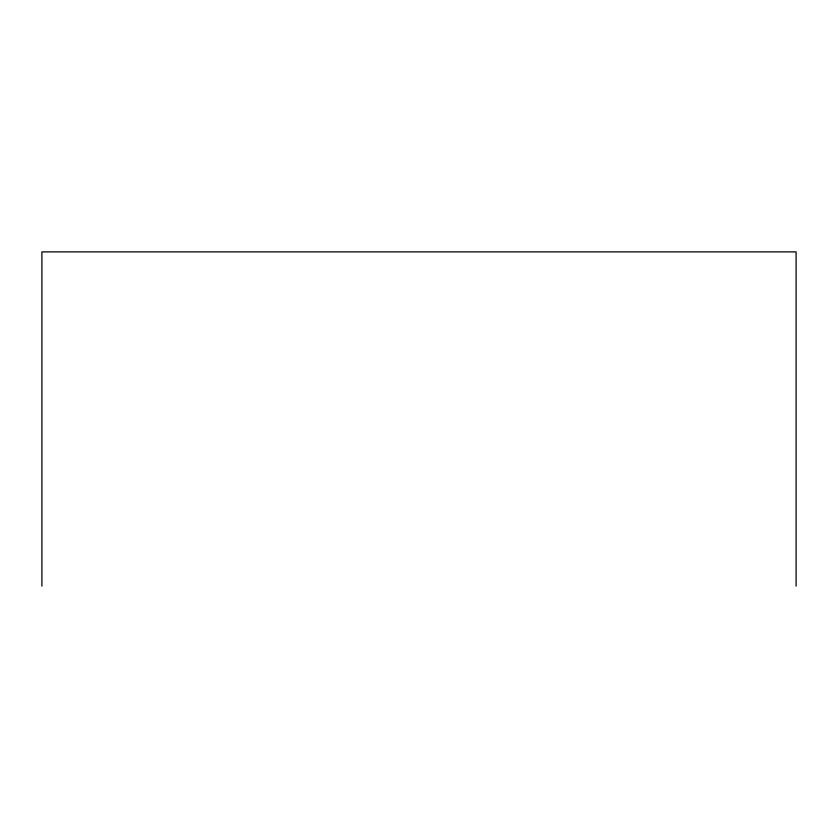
<?xml version="1.0" encoding="UTF-8"?>
<svg xmlns="http://www.w3.org/2000/svg" width="838" height="838" viewBox="0 0 838 838"><rect width="100%" height="100%" fill="white"/><g stroke="black" fill="none" stroke-linecap="round" stroke-linejoin="round"><path stroke-width="1.26" d="M796.1 586.118L796.1 251.882L41.9 251.882L41.9 586.118"/></g></svg>
